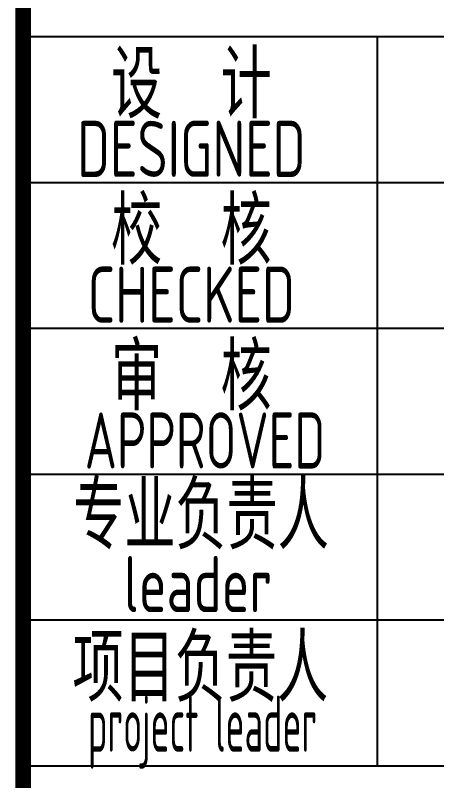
# Model space of a CAD drawing. Extents: x 1151645 to 1632247, y -116298 to 25377.
# Drawn here: x 1382961 to 1384840, y -24450 to -21038 of the extents above; entities that cross this region are included whole.
import ezdxf
from ezdxf.enums import TextEntityAlignment as Align

# ---------------------------------------------------------------- set-up
doc = ezdxf.new("R2010")
doc.units = 0
doc.header["$LTSCALE"] = 1000
doc.header["$MEASUREMENT"] = 0
doc.layers.get('0').update_dxf_attribs({"linetype": 'CONTINUOUS'})
doc.styles.add('AHD', font='sceie.shx', dxfattribs={"width": 0.7, "bigfont": 'sceic.shx'})

msp = doc.modelspace()

# ---------------------------------------------------------------- linework, layer by layer
for p, q in [((1382996.1, -21133), (1393996.1, -21133)), ((1384576.1, -24383), (1384576.1, -21133)), ((1384576.1, -24383), (1384576.1, -21133)), ((1384576.1, -24383), (1384576.1, -21133)), ((1382996.1, -21783), (1388496.1, -21783)), ((1382996.1, -22433), (1388496.1, -22433)), ((1382996.1, -23083), (1388496.1, -23083)), ((1382996.1, -23733), (1388496.1, -23733)), ((1382996.1, -24383), (1400996.1, -24383))]:
    msp.add_line(p, q)
at = {"const_width": 70}
msp.add_lwpolyline([(1382996.1, -19383), (1382996.1, -25383)], dxfattribs=at)

# ---------------------------------------------------------------- texts
at = {"style": 'AHD'}
for s, height, width, p in [('设  计', 300, 0.8, (1383746.1, -21333)), ('设  计', 300, 0.8, (1383746.1, -21333)), ('DESIGNED', 250, 0.8, (1383746.1, -21633)), ('DESIGNED', 250, 0.8, (1383746.1, -21633)), ('校  核', 300, 0.8, (1383746.1, -21983)), ('校  核', 300, 0.8, (1383746.1, -21983)), ('CHECKED', 250, 0.8, (1383746.1, -22283)), ('CHECKED', 250, 0.8, (1383746.1, -22283)), ('审  核', 300, 0.8, (1383746.1, -22633)), ('审  核', 300, 0.8, (1383746.1, -22633)), ('APPROVED', 250, 0.75, (1383806.8, -22933)), ('专业负责人', 300, 0.8, (1383789.1, -23253)), ('leader', 250, 0.8, (1383776.1, -23573)), ('项目负责人', 300, 0.8, (1383786.1, -23933)), ('project leader', 250, 0.55, (1383796.1, -24233))]:
    msp.add_text(s, height=height, dxfattribs=dict(at, width=width)).set_placement(p, align=Align.MIDDLE)

doc.saveas('drawing.dxf')
